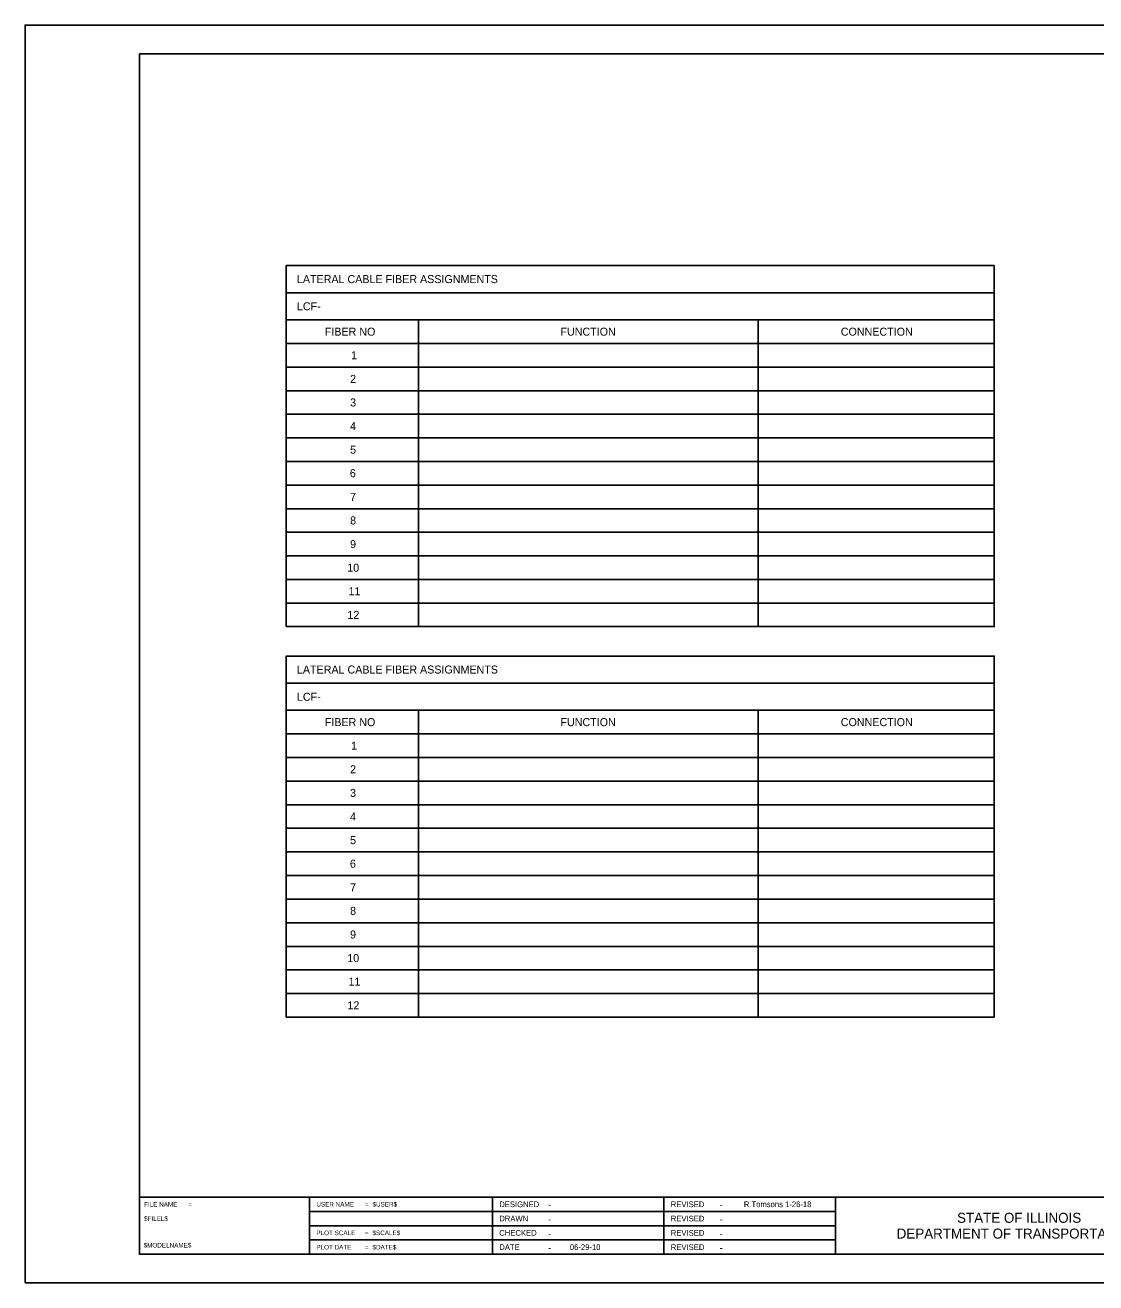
# Model space of a CAD drawing. Extents: x 788194 to 789894, y 1849847 to 1850947.
# Drawn here: x 788194 to 789131, y 1849847 to 1850947 of the extents above; entities that cross this region are included whole.
import ezdxf

# ---------------------------------------------------------------- set-up
doc = ezdxf.new("R2010")
doc.units = 0
for name, color, linetype in [('Sheets_50 Reference Boundary', 7, 'Continuous'), ('Sheets_General Details', 7, 'Continuous'), ('Sheets_Printer Plotting Border', 7, 'Continuous')]:
    doc.layers.add(name, color=color, linetype=linetype)

msp = doc.modelspace()

# ---------------------------------------------------------------- linework, layer by layer
at = {"layer": 'Sheets_50 Reference Boundary'}
msp.add_lwpolyline([(788294.2, 1850921.6), (789869.2, 1850921.6), (789869.2, 1849921.6), (788294.2, 1849921.6)], close=True, dxfattribs=at)
at = {"layer": 'Sheets_General Details'}
for p, q in [((788194.2, 1850946.6), (788194.2, 1849846.6)), ((789894.2, 1850946.6), (788194.2, 1850946.6)), ((788294.2, 1849921.6), (789869.2, 1849921.6)), ((788442.9, 1849921.6), (788442.9, 1849871.6)), ((788602.9, 1849921.6), (788602.9, 1849871.6)), ((788752.9, 1849921.6), (788752.9, 1849871.6)), ((788902.9, 1849921.6), (788902.9, 1849871.6)), ((788442.9, 1849909.1), (788902.9, 1849909.1)), ((788442.9, 1849896.6), (788902.9, 1849896.6)), ((788442.9, 1849884.1), (788902.9, 1849884.1)), ((789894.2, 1849846.6), (788194.2, 1849846.6))]:
    msp.add_line(p, q, dxfattribs=at)
for points in [[(788294.2, 1850921.6), (789869.2, 1850921.6), (789869.2, 1849871.6), (788294.2, 1849871.6)], [(788422.6, 1850712.6), (789041.8, 1850712.6), (789041.8, 1850736.3), (788422.6, 1850736.3)], [(788422.6, 1850688.9), (789041.8, 1850688.9), (789041.8, 1850712.6), (788422.6, 1850712.6)], [(788422.6, 1850668.2), (788538.2, 1850668.2), (788538.2, 1850688.9), (788422.6, 1850688.9)], [(788538.2, 1850668.2), (788835.4, 1850668.2), (788835.4, 1850688.9), (788538.2, 1850688.9)], [(788835.4, 1850668.2), (789041.8, 1850668.2), (789041.8, 1850688.9), (788835.4, 1850688.9)], [(788422.6, 1850647.6), (788538.2, 1850647.6), (788538.2, 1850668.2), (788422.6, 1850668.2)], [(788538.2, 1850647.6), (788835.4, 1850647.6), (788835.4, 1850668.2), (788538.2, 1850668.2)], [(788835.4, 1850647.6), (789041.8, 1850647.6), (789041.8, 1850668.2), (788835.4, 1850668.2)], [(788422.6, 1850626.9), (788538.2, 1850626.9), (788538.2, 1850647.6), (788422.6, 1850647.6)], [(788538.2, 1850626.9), (788835.4, 1850626.9), (788835.4, 1850647.6), (788538.2, 1850647.6)], [(788835.4, 1850626.9), (789041.8, 1850626.9), (789041.8, 1850647.6), (788835.4, 1850647.6)], [(788422.6, 1850606.3), (788538.2, 1850606.3), (788538.2, 1850626.9), (788422.6, 1850626.9)], [(788538.2, 1850606.3), (788835.4, 1850606.3), (788835.4, 1850626.9), (788538.2, 1850626.9)], [(788835.4, 1850606.3), (789041.8, 1850606.3), (789041.8, 1850626.9), (788835.4, 1850626.9)], [(788422.6, 1850585.6), (788538.2, 1850585.6), (788538.2, 1850606.3), (788422.6, 1850606.3)], [(788538.2, 1850585.6), (788835.4, 1850585.6), (788835.4, 1850606.3), (788538.2, 1850606.3)], [(788835.4, 1850585.6), (789041.8, 1850585.6), (789041.8, 1850606.3), (788835.4, 1850606.3)], [(788422.6, 1850565), (788538.2, 1850565), (788538.2, 1850585.6), (788422.6, 1850585.6)], [(788538.2, 1850565), (788835.4, 1850565), (788835.4, 1850585.6), (788538.2, 1850585.6)], [(788835.4, 1850565), (789041.8, 1850565), (789041.8, 1850585.6), (788835.4, 1850585.6)], [(788422.6, 1850544.4), (788538.2, 1850544.4), (788538.2, 1850565), (788422.6, 1850565)], [(788538.2, 1850544.4), (788835.4, 1850544.4), (788835.4, 1850565), (788538.2, 1850565)], [(788835.4, 1850544.4), (789041.8, 1850544.4), (789041.8, 1850565), (788835.4, 1850565)], [(788422.6, 1850523.7), (788538.2, 1850523.7), (788538.2, 1850544.3), (788422.6, 1850544.3)], [(788538.2, 1850523.7), (788835.4, 1850523.7), (788835.4, 1850544.3), (788538.2, 1850544.3)], [(788835.4, 1850523.7), (789041.8, 1850523.7), (789041.8, 1850544.3), (788835.4, 1850544.3)], [(788422.6, 1850503.1), (788538.2, 1850503.1), (788538.2, 1850523.7), (788422.6, 1850523.7)], [(788538.2, 1850503.1), (788835.4, 1850503.1), (788835.4, 1850523.7), (788538.2, 1850523.7)], [(788835.4, 1850503.1), (789041.8, 1850503.1), (789041.8, 1850523.7), (788835.4, 1850523.7)], [(788422.6, 1850482.4), (788538.2, 1850482.4), (788538.2, 1850503.1), (788422.6, 1850503.1)], [(788538.2, 1850482.4), (788835.4, 1850482.4), (788835.4, 1850503.1), (788538.2, 1850503.1)], [(788835.4, 1850482.4), (789041.8, 1850482.4), (789041.8, 1850503.1), (788835.4, 1850503.1)], [(788422.6, 1850461.8), (788538.2, 1850461.8), (788538.2, 1850482.4), (788422.6, 1850482.4)], [(788538.2, 1850461.8), (788835.4, 1850461.8), (788835.4, 1850482.4), (788538.2, 1850482.4)], [(788835.4, 1850461.8), (789041.8, 1850461.8), (789041.8, 1850482.4), (788835.4, 1850482.4)], [(788422.6, 1850441.1), (788538.2, 1850441.1), (788538.2, 1850461.8), (788422.6, 1850461.8)], [(788538.2, 1850441.1), (788835.4, 1850441.1), (788835.4, 1850461.8), (788538.2, 1850461.8)], [(788835.4, 1850441.1), (789041.8, 1850441.1), (789041.8, 1850461.8), (788835.4, 1850461.8)], [(788422.6, 1850420.5), (788538.2, 1850420.5), (788538.2, 1850441.1), (788422.6, 1850441.1)], [(788538.2, 1850420.5), (788835.4, 1850420.5), (788835.4, 1850441.1), (788538.2, 1850441.1)], [(788835.4, 1850420.5), (789041.8, 1850420.5), (789041.8, 1850441.1), (788835.4, 1850441.1)], [(788422.6, 1850371.1), (789041.8, 1850371.1), (789041.8, 1850394.8), (788422.6, 1850394.8)], [(788422.6, 1850347.4), (789041.8, 1850347.4), (789041.8, 1850371.1), (788422.6, 1850371.1)], [(788422.6, 1850326.7), (788538.2, 1850326.7), (788538.2, 1850347.4), (788422.6, 1850347.4)], [(788538.2, 1850326.7), (788835.4, 1850326.7), (788835.4, 1850347.4), (788538.2, 1850347.4)], [(788835.4, 1850326.7), (789041.8, 1850326.7), (789041.8, 1850347.4), (788835.4, 1850347.4)], [(788422.6, 1850306.1), (788538.2, 1850306.1), (788538.2, 1850326.7), (788422.6, 1850326.7)], [(788538.2, 1850306.1), (788835.4, 1850306.1), (788835.4, 1850326.7), (788538.2, 1850326.7)], [(788835.4, 1850306.1), (789041.8, 1850306.1), (789041.8, 1850326.7), (788835.4, 1850326.7)], [(788422.6, 1850285.4), (788538.2, 1850285.4), (788538.2, 1850306.1), (788422.6, 1850306.1)], [(788538.2, 1850285.4), (788835.4, 1850285.4), (788835.4, 1850306.1), (788538.2, 1850306.1)], [(788835.4, 1850285.4), (789041.8, 1850285.4), (789041.8, 1850306.1), (788835.4, 1850306.1)], [(788422.6, 1850264.8), (788538.2, 1850264.8), (788538.2, 1850285.4), (788422.6, 1850285.4)], [(788538.2, 1850264.8), (788835.4, 1850264.8), (788835.4, 1850285.4), (788538.2, 1850285.4)], [(788835.4, 1850264.8), (789041.8, 1850264.8), (789041.8, 1850285.4), (788835.4, 1850285.4)], [(788422.6, 1850244.2), (788538.2, 1850244.2), (788538.2, 1850264.8), (788422.6, 1850264.8)], [(788538.2, 1850244.2), (788835.4, 1850244.2), (788835.4, 1850264.8), (788538.2, 1850264.8)], [(788835.4, 1850244.2), (789041.8, 1850244.2), (789041.8, 1850264.8), (788835.4, 1850264.8)], [(788422.6, 1850223.5), (788538.2, 1850223.5), (788538.2, 1850244.2), (788422.6, 1850244.2)], [(788538.2, 1850223.5), (788835.4, 1850223.5), (788835.4, 1850244.2), (788538.2, 1850244.2)], [(788835.4, 1850223.5), (789041.8, 1850223.5), (789041.8, 1850244.2), (788835.4, 1850244.2)], [(788422.6, 1850202.9), (788538.2, 1850202.9), (788538.2, 1850223.5), (788422.6, 1850223.5)], [(788538.2, 1850202.9), (788835.4, 1850202.9), (788835.4, 1850223.5), (788538.2, 1850223.5)], [(788835.4, 1850202.9), (789041.8, 1850202.9), (789041.8, 1850223.5), (788835.4, 1850223.5)], [(788422.6, 1850182.2), (788538.2, 1850182.2), (788538.2, 1850202.9), (788422.6, 1850202.9)], [(788538.2, 1850182.2), (788835.4, 1850182.2), (788835.4, 1850202.9), (788538.2, 1850202.9)], [(788835.4, 1850182.2), (789041.8, 1850182.2), (789041.8, 1850202.9), (788835.4, 1850202.9)], [(788422.6, 1850161.6), (788538.2, 1850161.6), (788538.2, 1850182.2), (788422.6, 1850182.2)], [(788538.2, 1850161.6), (788835.4, 1850161.6), (788835.4, 1850182.2), (788538.2, 1850182.2)], [(788835.4, 1850161.6), (789041.8, 1850161.6), (789041.8, 1850182.2), (788835.4, 1850182.2)], [(788422.6, 1850140.9), (788538.2, 1850140.9), (788538.2, 1850161.6), (788422.6, 1850161.6)], [(788538.2, 1850140.9), (788835.4, 1850140.9), (788835.4, 1850161.6), (788538.2, 1850161.6)], [(788835.4, 1850140.9), (789041.8, 1850140.9), (789041.8, 1850161.6), (788835.4, 1850161.6)], [(788422.6, 1850120.3), (788538.2, 1850120.3), (788538.2, 1850140.9), (788422.6, 1850140.9)], [(788538.2, 1850120.3), (788835.4, 1850120.3), (788835.4, 1850140.9), (788538.2, 1850140.9)], [(788835.4, 1850120.3), (789041.8, 1850120.3), (789041.8, 1850140.9), (788835.4, 1850140.9)], [(788422.6, 1850099.7), (788538.2, 1850099.7), (788538.2, 1850120.3), (788422.6, 1850120.3)], [(788538.2, 1850099.7), (788835.4, 1850099.7), (788835.4, 1850120.3), (788538.2, 1850120.3)], [(788835.4, 1850099.7), (789041.8, 1850099.7), (789041.8, 1850120.3), (788835.4, 1850120.3)], [(788422.6, 1850079), (788538.2, 1850079), (788538.2, 1850099.7), (788422.6, 1850099.7)], [(788538.2, 1850079), (788835.4, 1850079), (788835.4, 1850099.7), (788538.2, 1850099.7)], [(788835.4, 1850079), (789041.8, 1850079), (789041.8, 1850099.7), (788835.4, 1850099.7)]]:
    msp.add_lwpolyline(points, close=True, dxfattribs=at)
at = {"layer": 'Sheets_Printer Plotting Border'}
msp.add_lwpolyline([(788194.2, 1849846.6), (789894.2, 1849846.6), (789894.2, 1850946.6), (788194.2, 1850946.6)], close=True, dxfattribs=at)

# ---------------------------------------------------------------- texts
at = {"layer": 'Sheets_General Details'}
for s, height, p in [('LATERAL CABLE FIBER ASSIGNMENTS', 7, (788431.9, 1850721)), ('LCF-', 7, (788431.9, 1850697.2)), ('FIBER NO', 7, (788456.3, 1850675)), ('FUNCTION', 7, (788662.4, 1850675)), ('CONNECTION', 7, (788907.6, 1850675)), ('1', 7, (788479.3, 1850654.4)), ('2', 7, (788478.4, 1850633.7)), ('3', 7, (788478.4, 1850613.1)), ('4', 7, (788478.4, 1850592.5)), ('5', 7, (788478.4, 1850571.8)), ('6', 7, (788478.2, 1850551.2)), ('7', 7, (788478.4, 1850530.5)), ('8', 7, (788478.4, 1850509.9)), ('9', 7, (788478.4, 1850489.2)), ('10', 7, (788475.9, 1850468.6)), ('11', 7, (788477, 1850448)), ('12', 7, (788476.1, 1850427.3)), ('LATERAL CABLE FIBER ASSIGNMENTS', 7, (788431.9, 1850379.5)), ('LCF-', 7, (788431.9, 1850355.7)), ('FIBER NO', 7, (788456.3, 1850333.5)), ('FUNCTION', 7, (788662.4, 1850333.5)), ('CONNECTION', 7, (788907.6, 1850333.5)), ('1', 7, (788479.3, 1850312.9)), ('2', 7, (788478.4, 1850292.3)), ('3', 7, (788478.4, 1850271.6)), ('4', 7, (788478.4, 1850251)), ('5', 7, (788478.4, 1850230.3)), ('6', 7, (788478.2, 1850209.7)), ('7', 7, (788478.4, 1850189)), ('8', 7, (788478.4, 1850168.4)), ('9', 7, (788478.4, 1850147.8)), ('10', 7, (788475.9, 1850127.1)), ('11', 7, (788477, 1850106.5)), ('12', 7, (788476.1, 1850085.8)), ('DESIGNED', 5, (788608.9, 1849912.8)), ('-', 6, (788651.6, 1849911.8)), ('REVISED', 5, (788758.9, 1849912.8)), ('-', 6, (788801.6, 1849911.8)), ('R.Tomsons 1-26-18', 5, (788822.8, 1849912.8)), ('DRAWN', 5, (788608.9, 1849900.3)), ('REVISED', 5, (788758.9, 1849900.3)), ('STATE OF ILLINOIS', 8.75, (789009.3, 1849899.1)), ('CHECKED', 5, (788608.9, 1849887.8)), ('-', 6, (788651.6, 1849899.3)), ('REVISED', 5, (788758.9, 1849887.8)), ('-', 6, (788801.6, 1849899.3)), ('DEPARTMENT OF TRANSPORTATION', 8.75, (788956.5, 1849885.3)), ('-', 6, (788651.6, 1849886.8)), ('-', 6, (788801.6, 1849886.8)), ('DATE', 5, (788608.9, 1849875.3)), ('-', 6, (788651.6, 1849874.3)), ('06-29-10', 5, (788670.6, 1849875.3)), ('REVISED', 5, (788758.9, 1849875.3)), ('-', 6, (788801.6, 1849874.3))]:
    msp.add_text(s, height=height, dxfattribs=at).set_placement(p)
for s, p in [('FILE NAME', (788298.2, 1849913.3)), ('=', (788336.8, 1849913.3)), ('USER NAME', (788448.9, 1849913.3)), ('=', (788491.3, 1849913.3)), ('$USER$', (788498, 1849913.3)), ('$FILEL$', (788298.2, 1849900.8)), ('PLOT SCALE', (788448.9, 1849888.3)), ('$SCALE$', (788498, 1849888.3)), ('$MODELNAME$', (788297.8, 1849877.5)), ('=', (788491.3, 1849888.3)), ('PLOT DATE', (788448.9, 1849875.8)), ('=', (788491.3, 1849875.8)), ('$DATE$', (788498, 1849875.8))]:
    msp.add_text(s, height=4, rotation=360, dxfattribs=at).set_placement(p)

doc.saveas('drawing.dxf')
